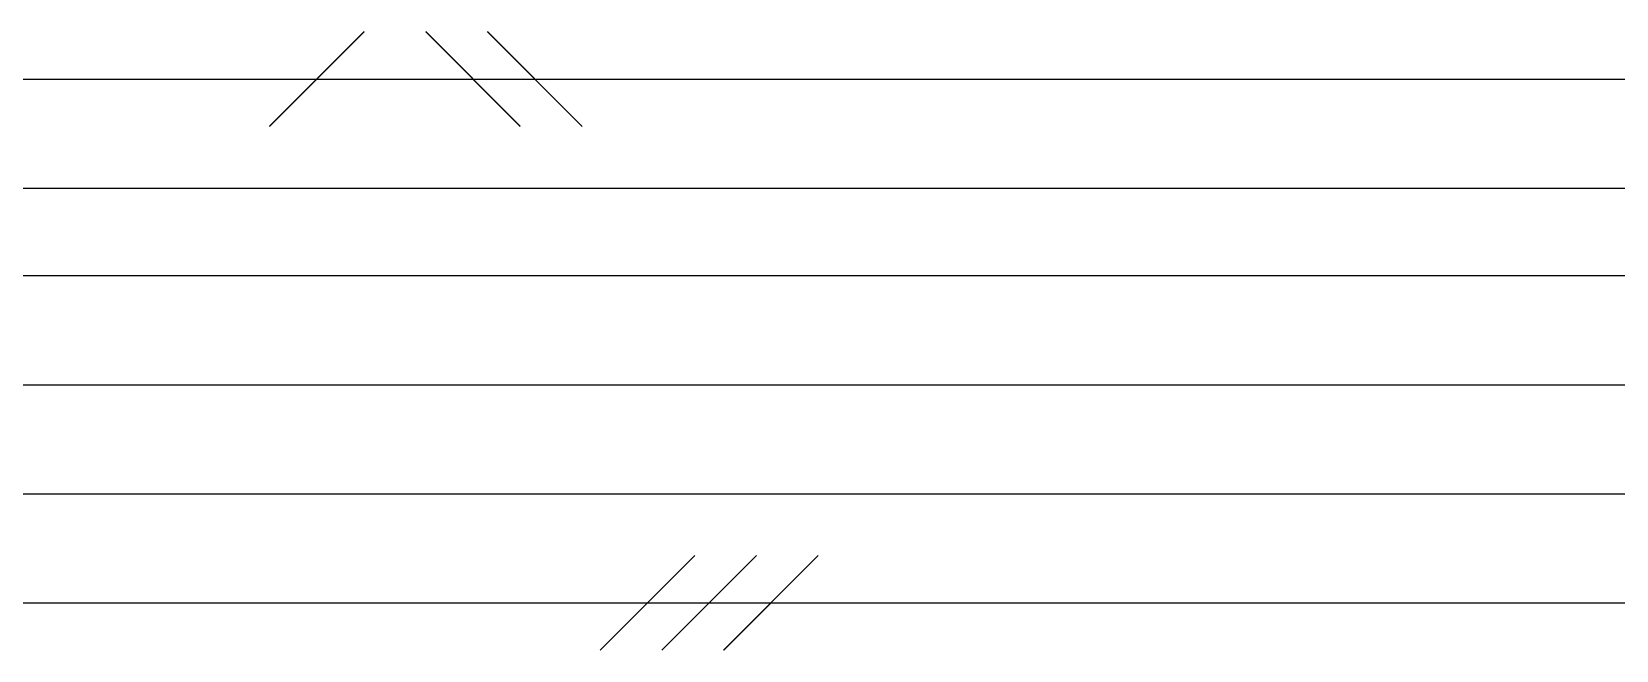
# Model space of a CAD drawing. Extents: x -9 to 600, y -23 to 65.
# Drawn here: x 268.744 to 270.197, y 42.925 to 43.491 of the extents above; entities that cross this region are included whole.
import ezdxf

# ---------------------------------------------------------------- set-up
doc = ezdxf.new("R2010")
doc.units = 0
doc.header["$LTSCALE"] = 0.8
doc.header["$MEASUREMENT"] = 0
for name, color, linetype in [('0_FIOS', 3, 'CONTINUOUS'), ('Desenho base', 7, 'CONTINUOUS'), ('ilum', 2, 'CONTINUOUS'), ('iluminação', 2, 'CONTINUOUS')]:
    doc.layers.add(name, color=color, linetype=linetype)

# ---------------------------------------------------------------- blocks, each defined once
blk = doc.blocks.new('FIOS')
at = {"layer": '0_FIOS'}
for p, q in [((-1.255, -0.78), (-2.814, 0.78)), ((-0.238, -0.78), (-1.797, 0.78)), ((0.78, -0.78), (-0.78, 0.78))]:
    blk.add_line(p, q, dxfattribs=at)
blk = doc.blocks.new('MONO')
at = {"layer": '0_FIOS'}
for p, q in [((-3.356, -0.78), (-1.797, 0.78)), ((0.78, -0.78), (-0.78, 0.78)), ((1.797, -0.78), (0.238, 0.78))]:
    blk.add_line(p, q, dxfattribs=at)

msp = doc.modelspace()

# ---------------------------------------------------------------- linework, layer by layer
at = {"layer": 'Desenho base'}
for p, q in [((266.9635, 43.348), (271.3135, 43.348)), ((266.9635, 43.268), (271.3135, 43.268))]:
    msp.add_line(p, q, dxfattribs=at)
at = {"layer": 'ilum'}
for p, q in [((268.9619, 43.4047), (269.0486, 43.4914)), ((269.1051, 43.4914), (269.1918, 43.4047)), ((269.1617, 43.4914), (269.2484, 43.4047)), ((267.1635, 43.448), (271.1335, 43.448)), ((267.2635, 43.168), (271.2135, 43.168)), ((267.3635, 43.068), (271.2135, 43.068)), ((267.4635, 42.968), (271.2135, 42.968))]:
    msp.add_line(p, q, dxfattribs=at)
at = {"layer": 'iluminação'}
for p, q in [((269.3518, 43.0114), (269.2651, 42.9247)), ((269.4084, 43.0114), (269.3217, 42.9247)), ((269.4649, 43.0114), (269.3783, 42.9247))]:
    msp.add_line(p, q, dxfattribs=at)

# ---------------------------------------------------------------- block references
at = {"layer": 'iluminação', "xscale": 0.05560094617944675, "yscale": 0.05560094617944675, "zscale": 0.05560094617944675}
msp.add_blockref('MONO', (269.1485, 43.448), dxfattribs=at)
at = {"layer": 'iluminação', "xscale": -0.0556022733293418, "yscale": 0.0556022733293418, "zscale": 0.05560227332934211, "rotation": 180}
msp.add_blockref('FIOS', (269.4216, 42.968), dxfattribs=at)

doc.saveas('drawing.dxf')
